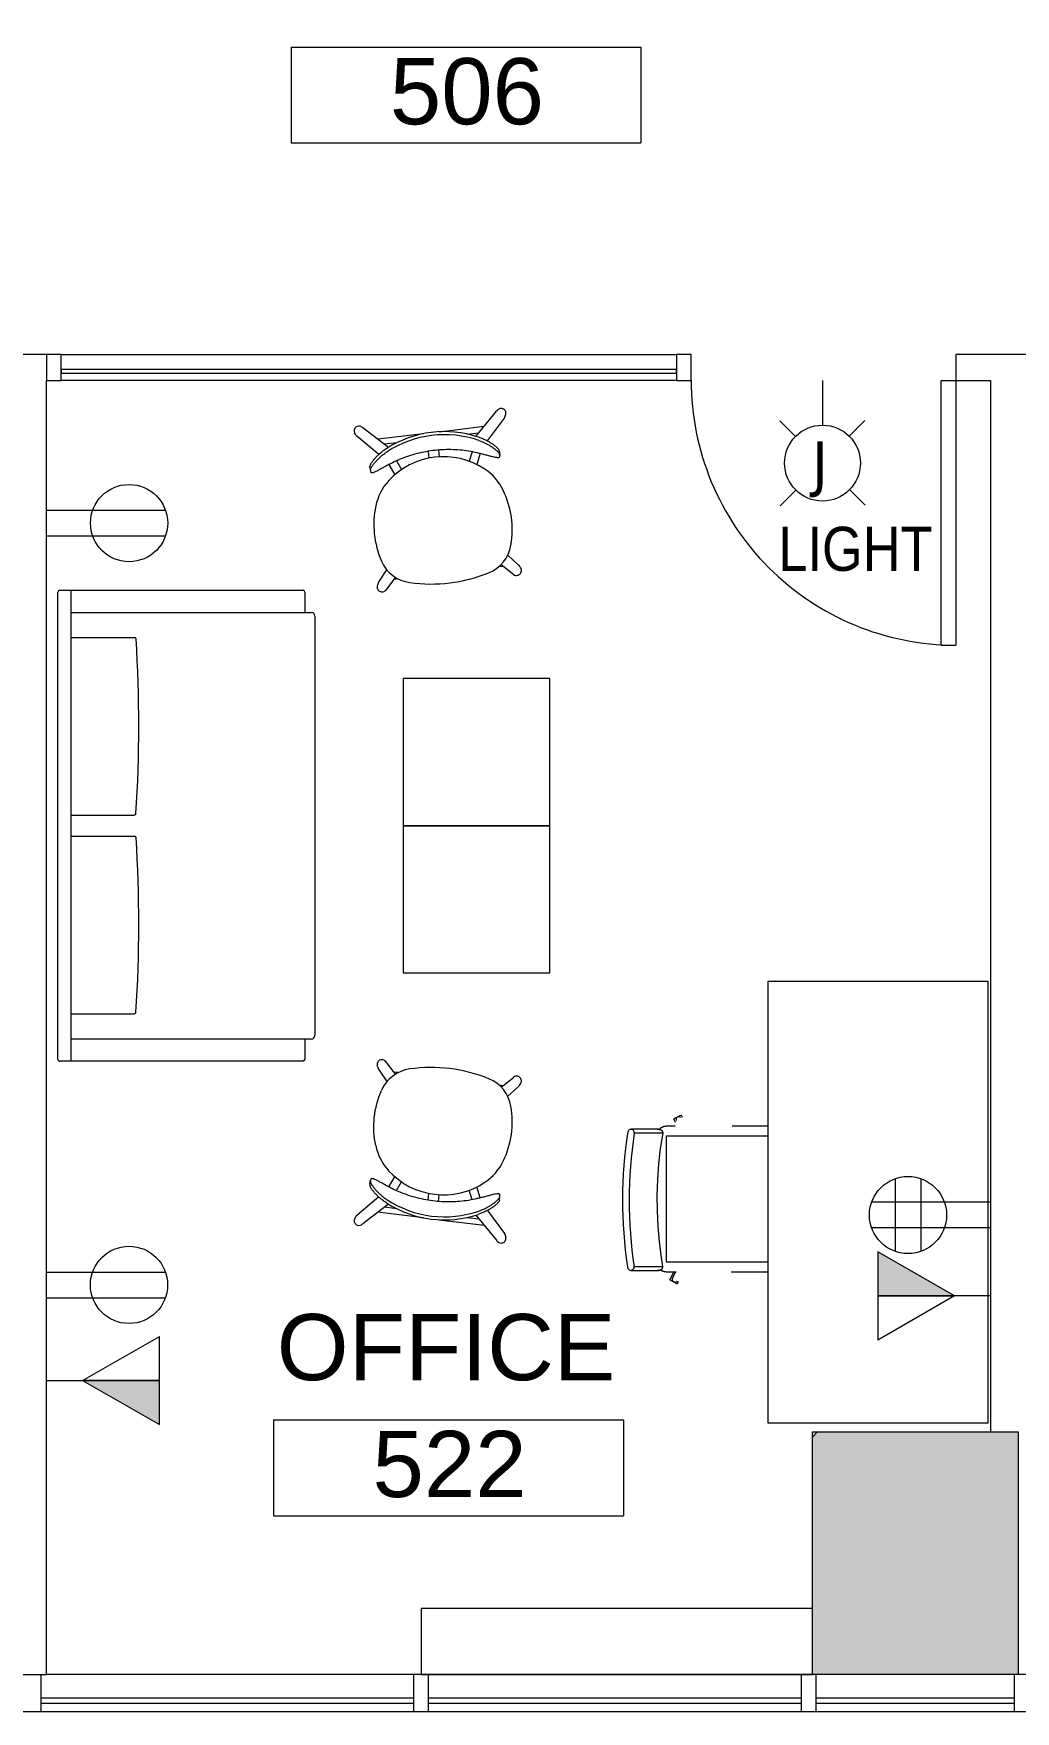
# Model space of a CAD drawing. Header units: inches. Extents: x 1 to 5284, y -575 to 1641.
# Drawn here: x 2354.5 to 2488.1, y -541 to -312.8 of the extents above; entities that cross this region are included whole.
import ezdxf

# ---------------------------------------------------------------- set-up
doc = ezdxf.new("R2010")
doc.units = ezdxf.units.IN
doc.header["$MEASUREMENT"] = 0
for name, color, linetype, lineweight in [('A-ANNO-NOTE', 131, 'Continuous', 20), ('A-AREA-IDEN', 2, 'Continuous', 20), ('A-DOOR', 31, 'Continuous', 9), ('A-DOOR-FRAM', 31, 'Continuous', 9), ('A-GLAZ', 151, 'Continuous', 9), ('A-GLAZ-EXST', 7, 'Continuous', 9), ('Bb-col', 7, 'Continuous', 9), ('Bb-cor', 7, 'Continuous', 9), ('CAD background - for revit_dwg', 8, 'Continuous', 9), ('E-ELEC-FIXT-IDEN', 2, 'Continuous', 9), ('I-FURN', 30, 'Continuous', 9), ('I-FURN-PNLS', 30, 'Continuous', 9), ('I-WALL', 2, 'Continuous', 13), ('Mullion', 7, 'Continuous', 9)]:
    doc.layers.add(name, color=color, linetype=linetype, lineweight=lineweight)
doc.styles.add('Arial', font='arial.ttf', dxfattribs={"height": 9})
doc.styles.add('Arial_2', font='arial.ttf', dxfattribs={"width": 0.85, "height": 6})
doc.styles.add('Tahoma', font='tahoma.ttf', dxfattribs={"height": 6})

# ---------------------------------------------------------------- blocks, each defined once
blk = doc.blocks.new('Single-Flush - With Sidelight - 36_ x 96_-1748048-New Construction - Tel_Data_Elec Plan')
at = {"layer": 'A-DOOR', "color": 250, "lineweight": 20}
for p, q in [((-16, 37.75), (-18, 37.75)), ((-18, 1.75), (-18, 37.75)), ((-16, 37.75), (-16, 1.75)), ((-16, 1.75), (-18, 1.75))]:
    blk.add_line(p, q, dxfattribs=at)
at = {"layer": 'A-DOOR'}
blk.add_arc((-18, 1.75), 36, 360, 90, dxfattribs=at)
at = {"layer": 'A-DOOR-FRAM', "color": 250, "lineweight": 20}
blk.add_line((105.74, -1.75), (105.74, 1.75), dxfattribs=at)
at = {"layer": 'A-GLAZ', "color": 250, "lineweight": 20}
for p, q in [((103.74, 0.75), (20, 0.75)), ((20, 0.75), (20, 0.25)), ((20, 0.25), (103.74, 0.25)), ((103.74, 0.25), (103.74, 0.75))]:
    blk.add_line(p, q, dxfattribs=at)
blk = doc.blocks.new('CGI_Bench - CGI_Bench-1733011-New Construction - Tel_Data_Elec Plan')
at = {"layer": 'I-FURN-PNLS'}
h = blk.add_hatch(dxfattribs=at)
h.set_pattern_fill('FP_3', color=256, style=0, pattern_type=2)
h.set_pattern_definition([(180, (32.04, 38.733), (-3e-15, 24), []), (90, (32.04, 38.73), (72, -4e-15), [])])
h.paths.add_polyline_path([(31.46, 41.54), (31.5, 35.78), (31.54, 35.63), (31.75, 35.42), (32.12, 35.36), (32.41, 35.48), (32.45, 35.51), (32.61, 35.78), (32.63, 35.93), (32.58, 41.74), (32.45, 41.95), (32.19, 42.1), (31.81, 42.07), (31.63, 41.95), (31.53, 41.83), (31.48, 41.61)], flags=0)
h = blk.add_hatch(dxfattribs=at)
h.set_pattern_fill('FP_4', color=256, style=0, pattern_type=2)
h.set_pattern_definition([(180, (52.487, 38.733), (-3e-15, 24), []), (90, (52.49, 38.73), (72, -4e-15), [])])
h.paths.add_polyline_path([(51.9, 41.54), (51.93, 35.85), (51.99, 35.63), (52.3, 35.38), (52.49, 35.35), (52.78, 35.42), (52.99, 35.64), (53.07, 35.93), (53.05, 41.69), (52.9, 41.95), (52.64, 42.1), (52.48, 42.12), (52.14, 41.98), (51.98, 41.83), (51.93, 41.62)], flags=0)
for p, q in [((33.23, 48.19), (33.23, 44.33)), ((51.4, 44.31), (51.4, 48.17)), ((32.54, 43.8), (32.54, 42.49)), ((33.87, 43.85), (33.87, 30)), ((50.98, 43.85), (33.87, 43.85)), ((33.87, 43.8), (33.87, 30)), ((50.93, 43.85), (33.93, 43.85)), ((50.98, 30), (50.98, 43.85)), ((50.98, 30), (50.98, 43.8)), ((52.32, 42.6), (52.32, 43.8)), ((31.44, 43.33), (30.91, 42.35)), ((31.2, 42.2), (30.91, 42.35)), ((31.44, 43.33), (32.55, 42.73)), ((31.67, 42.99), (32.54, 42.52)), ((52.85, 42.55), (53.35, 42.79)), ((53.82, 41.78), (53.35, 42.79)), ((53.82, 41.78), (53.54, 41.65)), ((32.54, 34.97), (32.54, 30)), ((52.32, 30), (52.32, 34.86)), ((12, 30), (12, 0)), ((72, 30), (12, 30)), ((72, 0), (72, 30)), ((12, 0), (72, 0))]:
    blk.add_line(p, q, dxfattribs=at)
at = {"layer": 'I-FURN-PNLS', "flags": 128}
for points in [[(32.72, 48.65), (32.72, 48.01), (32.72, 47.43), (32.72, 46.91), (32.72, 46.44), (32.72, 46.03), (32.72, 45.69), (32.72, 45.4), (32.72, 45.17), (32.72, 45), (32.72, 44.89), (32.72, 44.84), (32.72, 44.83)], [(51.91, 44.82), (51.91, 44.85), (51.91, 44.94), (51.91, 45.09), (51.91, 45.3), (51.91, 45.57), (51.91, 45.9), (51.91, 46.29), (51.91, 46.74), (51.91, 47.25), (51.91, 47.81), (51.91, 48.43), (51.91, 48.63)], [(32.79, 44.6), (32.76, 44.55), (32.73, 44.5), (32.7, 44.45), (32.68, 44.4), (32.65, 44.35), (32.63, 44.3), (32.61, 44.25), (32.6, 44.2), (32.58, 44.14), (32.57, 44.09), (32.56, 44.03), (32.55, 43.98), (32.55, 43.92), (32.54, 43.87), (32.54, 43.81), (32.54, 43.8)], [(32.72, 44.83), (32.72, 44.86), (32.72, 44.96), (32.72, 45.04)], [(33.23, 44.33), (33.21, 44.33), (33.19, 44.33), (33.17, 44.33), (33.15, 44.33), (33.13, 44.34), (33.11, 44.34), (33.09, 44.35), (33.07, 44.35), (33.05, 44.36), (33.03, 44.37), (33.01, 44.38), (32.99, 44.38), (32.98, 44.39), (32.96, 44.4), (32.94, 44.42), (32.93, 44.43), (32.91, 44.44), (32.89, 44.45), (32.88, 44.47), (32.86, 44.48), (32.85, 44.5), (32.84, 44.51), (32.82, 44.53), (32.81, 44.54), (32.8, 44.56), (32.79, 44.58), (32.78, 44.6), (32.77, 44.61), (32.76, 44.63), (32.76, 44.65), (32.75, 44.67), (32.74, 44.69), (32.74, 44.71), (32.73, 44.73), (32.73, 44.75), (32.73, 44.77), (32.72, 44.79), (32.72, 44.81), (32.72, 44.83), (32.72, 44.83)], [(51.4, 44.31), (49.3, 44.63), (47.19, 44.87), (45.07, 45.03), (42.95, 45.1), (40.83, 45.08), (38.7, 44.98), (36.59, 44.8), (34.48, 44.53), (33.23, 44.33)], [(51.91, 44.82), (51.91, 44.8), (51.9, 44.78), (51.9, 44.76), (51.9, 44.74), (51.9, 44.72), (51.89, 44.7), (51.89, 44.68), (51.88, 44.66), (51.87, 44.64), (51.87, 44.62), (51.86, 44.6), (51.85, 44.58), (51.84, 44.56), (51.83, 44.55), (51.82, 44.53), (51.81, 44.51), (51.79, 44.5), (51.78, 44.48), (51.77, 44.47), (51.75, 44.45), (51.74, 44.44), (51.72, 44.43), (51.71, 44.41), (51.69, 44.4), (51.67, 44.39), (51.66, 44.38), (51.64, 44.37), (51.62, 44.36), (51.6, 44.35), (51.58, 44.34), (51.56, 44.34), (51.54, 44.33), (51.52, 44.33), (51.5, 44.32), (51.48, 44.32), (51.46, 44.31), (51.44, 44.31), (51.42, 44.31), (51.4, 44.31), (51.4, 44.31)], [(52.32, 43.8), (52.32, 43.85), (52.31, 43.91), (52.31, 43.97), (52.3, 44.02), (52.29, 44.07), (52.28, 44.13), (52.26, 44.18), (52.25, 44.24), (52.23, 44.29), (52.21, 44.34), (52.18, 44.39), (52.16, 44.44), (52.13, 44.49), (52.1, 44.54), (52.07, 44.58), (52.04, 44.63), (52.01, 44.67), (51.97, 44.71), (51.93, 44.76), (51.9, 44.8)], [(51.91, 45.02), (51.91, 44.89), (51.91, 44.83), (51.91, 44.82)], [(31.18, 42.83), (31.15, 42.75), (31.13, 42.65), (31.14, 42.56), (31.18, 42.48), (31.23, 42.4), (31.3, 42.34)], [(31.67, 42.99), (31.59, 43.02), (31.51, 43.03), (31.43, 43.02), (31.35, 42.99), (31.28, 42.95), (31.22, 42.9), (31.18, 42.83)], [(53.58, 42.27), (53.54, 42.34), (53.48, 42.4), (53.42, 42.45), (53.34, 42.48), (53.26, 42.49), (53.18, 42.48), (53.1, 42.46)], [(53.51, 41.85), (53.56, 41.92), (53.6, 42.01), (53.62, 42.1), (53.61, 42.19), (53.58, 42.27)]]:
    blk.add_lwpolyline(points, dxfattribs=at)
at = {"layer": 'I-FURN-PNLS'}
for centre, radius, start, end in [((33.93, 43.8), 0.053, 90, 180), ((50.93, 43.8), 0.053, 0, 90), ((31.51, 42.65), 0.373, 151.6127, 165.6924), ((31.51, 42.65), 0.373, 127.5002, 151.6127), ((53.24, 42.12), 0.373, 25, 49.1125), ((53.24, 42.12), 0.373, 10.9203, 25)]:
    blk.add_arc(centre, radius, start, end, dxfattribs=at)
for centre, major_axis, ratio, start_param, end_param in [((33.23, 48.65), (0.507, 0), 0.899459, 1.570796, 4.712389), ((42.26, 1.13), (54.09, 0), 0.899459, 1.397913, 1.738627), ((42.26, 1.13), (53.09, 0), 0.899459, 1.397883, 1.741819), ((51.4, 48.63), (-0.507, 0), 0.899459, 1.570796, 4.369819), ((33.23, 45.04), (0.507, 0), 0.99468, 3.141593, 3.403392), ((51.4, 45.02), (0.507, 0), 0.99468, 6.239129, 6.428751)]:
    blk.add_ellipse(centre, major_axis=major_axis, ratio=ratio, start_param=start_param, end_param=end_param, dxfattribs=at)
blk = doc.blocks.new('FURN-SEATING-SOFA-2 _ 3 SEAT-LARGE - TWO SEAT-1742381-New Construction - Tel_Data_Elec Plan')
at = {"layer": 'I-FURN'}
for p, q in [((-46.5, -34.72), (-46.5, -1.62)), ((-46.25, -1.37), (-43.49, -1.37)), ((-43.49, -33.22), (-43.49, -0.5)), ((-42.99, 0), (14.02, 0)), ((14.52, -0.5), (14.52, -33.22)), ((14.52, -1.38), (17.28, -1.38)), ((17.53, -1.63), (17.53, -34.72)), ((-40.09, -33.22), (-40.09, -24.54)), ((-15.94, -33.22), (-15.94, -24.6)), ((-13.07, -33.22), (-13.07, -24.54)), ((11.08, -33.22), (11.08, -24.6)), ((-46.5, -33.22), (17.53, -33.22)), ((17.28, -34.97), (-46.25, -34.97))]:
    blk.add_line(p, q, dxfattribs=at)
for centre, radius, start, end in [((-46.25, -1.62), 0.25, 90, 180), ((-42.99, -0.5), 0.5, 90, 180), ((14.02, -0.5), 0.5, 360, 90), ((17.28, -1.63), 0.25, 0, 90), ((-39.88, -24.54), 0.203, 93.6013, 180), ((-28.16, -210.74), 186.77, 86.3183, 93.6013), ((-16.19, -24.6), 0.25, 0, 86.3183), ((-12.86, -24.54), 0.203, 93.6013, 180), ((-1.14, -210.74), 186.77, 86.3183, 93.6013), ((10.83, -24.6), 0.25, 0, 86.3183), ((-46.25, -34.72), 0.25, 180, 270), ((17.28, -34.72), 0.25, 270, 0)]:
    blk.add_arc(centre, radius, start, end, dxfattribs=at)
blk = doc.blocks.new('Steelcase Coalesse - Millbrae - Table - Side - 20__ D x 20__ W x 20__ H-1742382-New Construction - Tel_Data_Elec Plan')
at = {"layer": 'I-FURN'}
for p, q in [((-26.54, 0), (-46.5, 0)), ((-46.5, 0), (-46.5, -20)), ((-26.54, -20), (-26.54, 0)), ((-46.5, -20), (-26.54, -20))]:
    blk.add_line(p, q, dxfattribs=at)
blk = doc.blocks.new('JCR4_JCR5_US - JCR4-1739715-New Construction - Tel_Data_Elec Plan')
at = {"layer": 'I-FURN'}
for p, q in [((-9.81, 9.68), (-9.86, 9.79)), ((-9.51, 9.2), (-8.28, 7.79)), ((-7.26, 8.93), (-8.77, 10.49)), ((-6.92, 9.18), (-7.5, 9.18)), ((6.89, 9.18), (7.51, 9.18)), ((7.25, 8.91), (8.77, 10.48)), ((9.51, 9.19), (8.28, 7.77)), ((9.81, 9.67), (9.86, 9.77)), ((-8.87, -6.32), (-8.87, -5.78)), ((-8.87, -6.32), (-8.85, -6.53)), ((-6.24, -6.38), (-5.62, -4.95)), ((-5.18, -6.75), (-4.65, -5.53)), ((-0.68, -7.54), (-0.68, -6.63)), ((0.75, -7.54), (0.75, -6.62)), ((5.19, -6.78), (4.64, -5.52)), ((6.26, -6.41), (5.62, -4.94)), ((8.87, -6.32), (8.84, -6.53)), ((8.87, -6.32), (8.87, -5.79)), ((-7.44, -7.96), (-10.12, -10.77)), ((-5.96, -8.77), (-9.16, -11.83)), ((6.04, -8.74), (9.19, -11.82)), ((7.47, -7.93), (10.13, -10.79)), ((-10.2, -10.88), (-10.37, -11.26)), ((-1.08, -10), (-7.25, -10)), ((-4.83, -9.22), (-6.43, -9.22)), ((1.08, -10), (7.33, -10)), ((4.82, -9.22), (6.53, -9.22)), ((10.23, -10.95), (10.38, -11.28))]:
    blk.add_line(p, q, dxfattribs=at)
for centre, radius, start, end in [((-9.18, 9.99), 0.716, 137.5753, 178.4247), ((-9.38, 9.99), 0.519, 178.4247, 203), ((-8.15, 10.39), 1.8, 203, 221), ((-9.27, 10.07), 0.594, 92.4247, 137.5753), ((-9.21, 10.02), 0.651, 47.2305, 97.4172), ((-4.15, 5.08), 4.95, 105.0819, 163.4393), ((-0.01, -10.26), 20.83, 74.9181, 105.0819), ((4.12, 5.08), 4.95, 16.545, 74.9181), ((9.21, 10), 0.651, 82.5828, 132.7695), ((9.27, 10.05), 0.594, 42.4247, 87.5753), ((8.15, 10.37), 1.8, 319, 337), ((9.18, 9.97), 0.716, 1.5753, 42.4247), ((9.38, 9.98), 0.519, 337, 1.5753), ((3.02, 2.95), 12.43, 163.4393, 198.7768), ((-1.93, 1.26), 7.2, 198.7768, 229.164), ((1.9, 1.26), 7.2, 310.836, 341.2386), ((-0.01, 3.48), 10.13, 229.164, 310.836), ((-9.78, -11.47), 0.628, 160.1918, 193.8526), ((-9.71, -11.16), 0.566, 136.399, 150.171), ((9.71, -11.18), 0.567, 24.0328, 42.9577), ((9.78, -11.46), 0.628, 346.1472, 16.1794), ((-9.77, -11.47), 0.641, 193.8531, 238.0895), ((-9.63, -11.25), 0.899, 238.2879, 252.4032), ((-9.73, -11.44), 0.692, 255.3086, 325.1858), ((9.75, -11.43), 0.678, 215.4685, 284.408), ((9.65, -11.24), 0.884, 287.7331, 301.2316), ((9.77, -11.45), 0.641, 301.9103, 346.1472)]:
    blk.add_arc(centre, radius, start, end, dxfattribs=at)
for centre, major_axis, ratio, start_param, end_param in [((1.04, -13.33), (-9.82, 7.83), 0.171248, 0.054796, 0.206134), ((0.03, -12.52), (8.76, 6.98), 0.171276, 6.070534, 6.226041), ((0, 4.58), (14.23, 0.06), 0.998613, 4.250885, 5.16581), ((0, 4.56), (14.63, 0.06), 0.998476, 4.264328, 5.152632)]:
    blk.add_ellipse(centre, major_axis=major_axis, ratio=ratio, start_param=start_param, end_param=end_param, dxfattribs=at)
for points in [[(8.72, -1.05), (9.13, 0.15), (9.58, 2.7), (9.23, 5.26), (8.86, 6.49)], [(-8.84, -5.61), (-8.82, -5.57), (-8.76, -5.52), (-8.57, -5.52), (-8.29, -5.59), (-7.92, -5.72), (-7.49, -5.89), (-6.99, -6.09), (-6.44, -6.31), (-6.05, -6.46), (-5.85, -6.53)], [(6.03, -6.5), (6.22, -6.43), (6.59, -6.29), (7.11, -6.08), (7.57, -5.89), (7.98, -5.73), (8.33, -5.62), (8.59, -5.55), (8.77, -5.56), (8.83, -5.61), (8.84, -5.64)]]:
    blk.add_open_spline(points, degree=3, dxfattribs=at)
for points, knots in [([(-6.28, -8.17), (-6.45, -8.09), (-6.77, -7.92), (-7.23, -7.63), (-7.65, -7.32), (-8.02, -7.01), (-8.29, -6.76), (-8.47, -6.57), (-8.59, -6.44), (-8.69, -6.31), (-8.79, -6.16), (-8.83, -6.07), (-8.85, -6.02)], [0, 0, 0, 0, 0.125, 0.25, 0.375, 0.5, 0.625, 0.6875, 0.75, 0.8125, 0.875, 1, 1, 1, 1]), ([(-8.85, -6.53), (-8.83, -6.58), (-8.79, -6.67), (-8.69, -6.82), (-8.59, -6.94), (-8.47, -7.07), (-8.29, -7.26), (-8.02, -7.5), (-7.65, -7.8), (-7.23, -8.1), (-6.77, -8.38), (-6.45, -8.54), (-6.28, -8.62)], [0, 0, 0, 0, 0.125, 0.1875, 0.25, 0.3125, 0.375, 0.5, 0.625, 0.75, 0.875, 1, 1, 1, 1]), ([(-5.85, -6.53), (-5.49, -6.66), (-4.74, -6.91), (-3.18, -7.3), (-1.14, -7.58), (1.36, -7.57), (3.39, -7.27), (4.93, -6.88), (5.67, -6.63), (6.03, -6.5)], [0, 0, 0, 0, 0.1, 0.2, 0.4, 0.6, 0.8, 0.9, 1, 1, 1, 1]), ([(8.84, -6.02), (8.83, -6.07), (8.79, -6.16), (8.68, -6.31), (8.58, -6.44), (8.46, -6.58), (8.28, -6.77), (8.02, -7.02), (7.65, -7.33), (7.23, -7.63), (6.77, -7.92), (6.45, -8.09), (6.28, -8.17)], [0, 0, 0, 0, 0.125, 0.1875, 0.25, 0.3125, 0.375, 0.5, 0.625, 0.75, 0.875, 1, 1, 1, 1]), ([(6.28, -8.62), (6.45, -8.54), (6.77, -8.38), (7.23, -8.1), (7.65, -7.8), (8.02, -7.5), (8.28, -7.26), (8.47, -7.07), (8.58, -6.94), (8.68, -6.82), (8.79, -6.67), (8.83, -6.58), (8.84, -6.53)], [0, 0, 0, 0, 0.125, 0.25, 0.375, 0.5, 0.625, 0.6875, 0.75, 0.8125, 0.875, 1, 1, 1, 1])]:
    blk.add_open_spline(points, degree=3, knots=knots, dxfattribs=at)
blk = doc.blocks.new('JCR4_JCR5_US - JCR4-1733013-New Construction - Tel_Data_Elec Plan')
at = {"layer": 'I-FURN'}
for p, q in [((-5.96, 8.77), (-9.16, 11.83)), ((6.04, 8.74), (9.19, 11.82)), ((-10.2, 10.88), (-10.37, 11.26)), ((-7.44, 7.96), (-10.12, 10.77)), ((-1.08, 10), (-7.25, 10)), ((-4.83, 9.22), (-6.43, 9.22)), ((1.08, 10), (7.33, 10)), ((4.82, 9.22), (6.53, 9.22)), ((7.47, 7.93), (10.13, 10.79)), ((10.23, 10.95), (10.38, 11.28)), ((-0.68, 7.54), (-0.68, 6.63)), ((0.75, 7.54), (0.75, 6.62)), ((-8.87, 6.32), (-8.85, 6.53)), ((-8.87, 6.32), (-8.87, 5.78)), ((-6.24, 6.38), (-5.62, 4.95)), ((-5.18, 6.75), (-4.65, 5.53)), ((5.19, 6.78), (4.64, 5.52)), ((6.26, 6.41), (5.62, 4.94)), ((8.87, 6.32), (8.84, 6.53)), ((8.87, 6.32), (8.87, 5.79)), ((-9.51, -9.2), (-8.28, -7.79)), ((-7.26, -8.93), (-8.77, -10.49)), ((7.25, -8.91), (8.77, -10.48)), ((9.51, -9.19), (8.28, -7.77)), ((-9.81, -9.68), (-9.86, -9.79)), ((-6.92, -9.18), (-7.5, -9.18)), ((6.89, -9.18), (7.51, -9.18)), ((9.81, -9.67), (9.86, -9.77))]:
    blk.add_line(p, q, dxfattribs=at)
for centre, radius, start, end in [((-9.78, 11.47), 0.628, 166.1474, 199.8082), ((-9.77, 11.47), 0.641, 121.9105, 166.1469), ((-9.63, 11.25), 0.899, 107.5968, 121.7121), ((-9.73, 11.44), 0.692, 34.8142, 104.6914), ((9.75, 11.43), 0.678, 75.592, 144.5315), ((9.65, 11.24), 0.884, 58.7684, 72.2669), ((9.77, 11.45), 0.641, 13.8528, 58.0897), ((9.78, 11.46), 0.628, 343.8206, 13.8528), ((-9.71, 11.16), 0.566, 209.829, 223.601), ((9.71, 11.18), 0.567, 317.0423, 335.9672), ((-0.01, -3.48), 10.13, 49.164, 130.836), ((-1.93, -1.26), 7.2, 130.836, 161.2232), ((1.9, -1.26), 7.2, 18.7614, 49.164), ((3.02, -2.95), 12.43, 161.2232, 196.5607), ((-4.15, -5.08), 4.95, 196.5607, 254.9181), ((4.12, -5.08), 4.95, 285.0819, 343.455), ((-9.38, -9.99), 0.519, 157, 181.5753), ((-9.18, -9.99), 0.716, 181.5753, 222.4247), ((-8.15, -10.39), 1.8, 139, 157), ((-9.27, -10.07), 0.594, 222.4247, 267.5753), ((-9.21, -10.02), 0.651, 262.5828, 312.7695), ((-0.01, 10.26), 20.83, 254.9181, 285.0819), ((9.21, -10), 0.651, 227.2305, 277.4172), ((9.27, -10.05), 0.594, 272.4247, 317.5753), ((8.15, -10.37), 1.8, 23, 41), ((9.18, -9.97), 0.716, 317.5753, 358.4247), ((9.38, -9.98), 0.519, 358.4247, 23)]:
    blk.add_arc(centre, radius, start, end, dxfattribs=at)
for centre, major_axis, ratio, start_param, end_param in [((0, -4.56), (-14.63, 0.06), 0.998476, 4.272146, 5.16045), ((0, -4.58), (-14.23, 0.06), 0.998613, 4.258968, 5.173893), ((1.04, 13.33), (9.82, 7.83), 0.171248, 2.935459, 3.086797), ((0.03, 12.52), (-8.76, 6.98), 0.171276, 3.198737, 3.354244)]:
    blk.add_ellipse(centre, major_axis=major_axis, ratio=ratio, start_param=start_param, end_param=end_param, dxfattribs=at)
for points, knots in [([(-8.85, 6.53), (-8.83, 6.58), (-8.79, 6.67), (-8.69, 6.82), (-8.59, 6.94), (-8.47, 7.07), (-8.29, 7.26), (-8.02, 7.5), (-7.65, 7.8), (-7.23, 8.1), (-6.77, 8.38), (-6.45, 8.54), (-6.28, 8.62)], [0, 0, 0, 0, 0.125, 0.1875, 0.25, 0.3125, 0.375, 0.5, 0.625, 0.75, 0.875, 1, 1, 1, 1]), ([(-6.28, 8.17), (-6.45, 8.09), (-6.77, 7.92), (-7.23, 7.63), (-7.65, 7.32), (-8.02, 7.01), (-8.29, 6.76), (-8.47, 6.57), (-8.59, 6.44), (-8.69, 6.31), (-8.79, 6.16), (-8.83, 6.07), (-8.85, 6.02)], [0, 0, 0, 0, 0.125, 0.25, 0.375, 0.5, 0.625, 0.6875, 0.75, 0.8125, 0.875, 1, 1, 1, 1]), ([(-5.85, 6.53), (-5.49, 6.66), (-4.74, 6.91), (-3.18, 7.3), (-1.14, 7.58), (1.36, 7.57), (3.39, 7.27), (4.93, 6.88), (5.67, 6.63), (6.03, 6.5)], [0, 0, 0, 0, 0.1, 0.2, 0.4, 0.6, 0.8, 0.9, 1, 1, 1, 1]), ([(6.28, 8.62), (6.45, 8.54), (6.77, 8.38), (7.23, 8.1), (7.65, 7.8), (8.02, 7.5), (8.28, 7.26), (8.47, 7.07), (8.58, 6.94), (8.68, 6.82), (8.79, 6.67), (8.83, 6.58), (8.84, 6.53)], [0, 0, 0, 0, 0.125, 0.25, 0.375, 0.5, 0.625, 0.6875, 0.75, 0.8125, 0.875, 1, 1, 1, 1]), ([(8.84, 6.02), (8.83, 6.07), (8.79, 6.16), (8.68, 6.31), (8.58, 6.44), (8.46, 6.58), (8.28, 6.77), (8.02, 7.02), (7.65, 7.33), (7.23, 7.63), (6.77, 7.92), (6.45, 8.09), (6.28, 8.17)], [0, 0, 0, 0, 0.125, 0.1875, 0.25, 0.3125, 0.375, 0.5, 0.625, 0.75, 0.875, 1, 1, 1, 1])]:
    blk.add_open_spline(points, degree=3, knots=knots, dxfattribs=at)
for points in [[(-8.84, 5.61), (-8.82, 5.57), (-8.76, 5.52), (-8.57, 5.52), (-8.29, 5.59), (-7.92, 5.72), (-7.49, 5.89), (-6.99, 6.09), (-6.44, 6.31), (-6.05, 6.46), (-5.85, 6.53)], [(6.03, 6.5), (6.22, 6.43), (6.59, 6.29), (7.11, 6.08), (7.57, 5.89), (7.98, 5.73), (8.33, 5.62), (8.59, 5.55), (8.77, 5.56), (8.83, 5.61), (8.84, 5.64)], [(8.72, 1.05), (9.13, -0.15), (9.58, -2.7), (9.23, -5.26), (8.86, -6.49)]]:
    blk.add_open_spline(points, degree=3, dxfattribs=at)
blk = doc.blocks.new('CAD background - for revit_dwg-1564186-New Construction - Tel_Data_Elec Plan')
at = {"lineweight": 9}
h = blk.add_hatch(color=256, dxfattribs=at)
h.paths.add_polyline_path([(1469.42, 5), (1473.5, 5), (1473.5, 38), (1445.5, 38), (1445.5, 5), (1468.92, 5)], flags=0)
h.paths.add_polyline_path([(2194, 5), (2194, 33), (2166, 33), (2166, 5)], flags=0)
h.paths.add_polyline_path([(245.5, 5), (273.5, 5), (273.5, 38), (245.5, 38)], flags=0)
h.paths.add_polyline_path([(485.5, 5), (513.5, 5), (513.5, 38), (485.5, 38)], flags=0)
h.paths.add_polyline_path([(1233.5, 5), (1233.5, 38), (1205.5, 38), (1205.5, 5), (1230, 5)], flags=0)
h.paths.add_polyline_path([(1953.5, 5), (1953.5, 38), (1925.5, 38), (1925.5, 5), (1945.8, 5)], flags=0)
h.paths.add_polyline_path([(965.5, 5), (993.5, 5), (993.5, 38), (965.5, 38)], flags=0)
h.paths.add_polyline_path([(1685.5, 5), (1713.5, 5), (1713.5, 38), (1685.5, 38), (1685.5, 16.3)], flags=0)
h.paths.add_polyline_path([(725.5, 5), (753.5, 5), (753.5, 38), (725.5, 38), (725.5, 16.3)], flags=0)
h.paths.add_polyline_path([(737.41, 245), (751.5, 245), (751.5, 250), (755, 250), (755, 275.5), (726.5, 275.5), (726.5, 245), (730, 245)], flags=0)
h.paths.add_polyline_path([(2161, 245.5), (2194, 245.5), (2194, 273.5), (2161, 273.5)], flags=0)
h.paths.add_polyline_path([(5, 245.5), (38, 245.5), (38, 273.5), (5, 273.5)], flags=0)
h.paths.add_polyline_path([(1229, 246.5), (1232.5, 246.5), (1232.5, 272.25), (1208.75, 272.25), (1208.75, 246.5)], flags=0)
h.paths.add_polyline_path([(1952.5, 246.5), (1952.5, 272.5), (1891.5, 272.5), (1891.5, 246.5), (1947, 246.5)], flags=0)
h.paths.add_polyline_path([(1472.5, 246.5), (1472.5, 272.5), (1446.5, 272.5), (1446.5, 246.5), (1469, 246.5)], flags=0)
h.paths.add_polyline_path([(491.17, 246.5), (512.5, 246.5), (512.5, 272.5), (486.5, 272.5), (486.5, 246.5)], flags=0)
h.paths.add_polyline_path([(1709, 246.5), (1712.5, 246.5), (1712.5, 272.5), (1686.5, 272.5), (1686.5, 246.5), (1690, 246.5)], flags=0)
h.paths.add_polyline_path([(999, 250), (1022, 250), (1022, 272.5), (970, 272.5), (970, 250)], flags=0)
h.paths.add_polyline_path([(5, 485.5), (38, 485.5), (38, 513.5), (5, 513.5)], flags=0)
h.paths.add_polyline_path([(2194, 485.5), (2194, 513.5), (2161, 513.5), (2161, 485.5)], flags=0)
h.paths.add_polyline_path([(1945.8, 486.5), (1952.5, 486.5), (1952.5, 512.5), (1926.5, 512.5), (1926.5, 486.5), (1943.5, 486.5)], flags=0)
h.paths.add_polyline_path([(1690, 486.5), (1712.5, 486.5), (1712.5, 512.5), (1686.5, 512.5), (1686.5, 486.5)], flags=0)
h.paths.add_polyline_path([(1451.02, 486.5), (1476.77, 486.5), (1476.77, 512.5), (1450.77, 512.5), (1450.77, 486.5)], flags=0)
h.paths.add_polyline_path([(752.5, 486.5), (752.5, 512.5), (726.5, 512.5), (726.5, 486.5), (730, 486.5)], flags=0)
h.paths.add_polyline_path([(486.5, 486.5), (512.5, 486.5), (512.5, 512.5), (486.5, 512.5)], flags=0)
h.paths.add_polyline_path([(272.5, 486.5), (272.5, 512.5), (246.5, 512.5), (246.5, 486.5)], flags=0)
h.paths.add_polyline_path([(38, 725.5), (38, 753.5), (5, 753.5), (5, 725.5)], flags=0)
h.paths.add_polyline_path([(2161, 725.5), (2194, 725.5), (2194, 753.5), (2161, 753.5)], flags=0)
h.paths.add_polyline_path([(752.5, 726.5), (752.5, 752.5), (726.5, 752.5), (726.5, 726.5)], flags=0)
h.paths.add_polyline_path([(1450.77, 726.5), (1476.77, 726.5), (1476.77, 752.5), (1450.77, 752.5)], flags=0)
h.paths.add_polyline_path([(1686.5, 726.5), (1712.5, 726.5), (1712.5, 752.5), (1686.5, 752.5)], flags=0)
h.paths.add_polyline_path([(246.5, 726.5), (272.5, 726.5), (272.5, 752.5), (246.5, 752.5)], flags=0)
h.paths.add_polyline_path([(486.5, 726.5), (512.5, 726.5), (512.5, 752.5), (486.5, 752.5)], flags=0)
h.paths.add_polyline_path([(1952.5, 726.5), (1952.5, 752.5), (1926.5, 752.5), (1926.5, 726.5)], flags=0)
h.paths.add_polyline_path([(5, 965.5), (38, 965.5), (38, 993.5), (5, 993.5)], flags=0)
h.paths.add_polyline_path([(2194, 965.5), (2194, 993.5), (2161, 993.5), (2161, 965.5)], flags=0)
h.paths.add_polyline_path([(728.81, 966.5), (752.5, 966.5), (752.5, 992.5), (728.81, 992.5), (728.81, 991)], flags=0)
h.paths.add_polyline_path([(1206.5, 966.5), (1232.5, 966.5), (1232.5, 992.5), (1206.5, 992.5), (1206.5, 977.34)], flags=0)
h.paths.add_polyline_path([(1446.5, 966.5), (1472.5, 966.5), (1472.5, 992.5), (1446.5, 992.5), (1446.5, 981.01)], flags=0)
h.paths.add_polyline_path([(992.5, 966.5), (992.5, 992.5), (966.5, 992.5), (966.5, 966.5)], flags=0)
h.paths.add_polyline_path([(1712.5, 966.5), (1712.5, 992.5), (1686.5, 992.5), (1686.5, 966.5)], flags=0)
h.paths.add_polyline_path([(512.5, 966.5), (512.5, 992.5), (486.5, 992.5), (486.5, 966.5)], flags=0)
h.paths.add_polyline_path([(1952.5, 966.5), (1952.5, 992.5), (1926.5, 992.5), (1926.5, 966.5)], flags=0)
h.paths.add_polyline_path([(272.5, 966.5), (272.5, 992.5), (246.5, 992.5), (246.5, 966.5)], flags=0)
at = {"layer": 'A-GLAZ-EXST'}
for p, q in [((1340.5, 1.87), (1391.25, 1.87)), ((1340.5, 1.12), (1391.25, 1.12)), ((1393.25, 1.87), (1444, 1.87)), ((1393.25, 1.12), (1444, 1.12)), ((1446, 1.87), (1473, 1.87)), ((1446, 1.12), (1473, 1.12))]:
    blk.add_line(p, q, dxfattribs=at)
at = {"layer": 'Bb-col'}
blk.add_line((1445.5, 37.31), (1446.19, 38), dxfattribs=at)
at = {"layer": 'Bb-col', "flags": 128}
for points in [[(1445.5, 5), (1445.5, 38), (1469.75, 38)], [(1473.25, 38), (1473.5, 38), (1473.5, 5), (1445.5, 5)]]:
    blk.add_lwpolyline(points, dxfattribs=at)
at = {"layer": 'Bb-cor'}
blk.add_line((1577.75, 5), (1341.25, 5), dxfattribs=at)
at = {"layer": 'Bb-cor', "flags": 128}
blk.add_lwpolyline([(0, 1074.28), (0, 0), (2199, 0), (2199, 1074.28)], dxfattribs=at)
blk.add_lwpolyline([(1392.25, 14), (1392.25, 5), (1445.5, 5), (1445.5, 14)], close=True, dxfattribs=at)
at = {"layer": 'Mullion'}
for p, q in [((1340.5, 5), (1340.5, 0)), ((1391.25, 0), (1391.25, 5)), ((1393.25, 0), (1393.25, 5)), ((1444, 0), (1444, 5)), ((1446, 0), (1446, 5)), ((1473, 0), (1473, 5))]:
    blk.add_line(p, q, dxfattribs=at)
blk = doc.blocks.new('FORM Room Tag - Name _ Number-61107-New Construction - Tel_Data_Elec Plan')
at = {"layer": 'A-AREA-IDEN'}
for p, q in [((-0.2444, -0.0231), (-0.2444, -0.1589)), ((-0.2444, -0.0231), (0.2515, -0.0231)), ((0.2515, -0.0231), (0.2515, -0.1589)), ((-0.2444, -0.1589), (0.2515, -0.1589))]:
    blk.add_line(p, q, dxfattribs=at)

msp = doc.modelspace()

# ---------------------------------------------------------------- hatches: boundary and pattern name
at = {"layer": 'A-ANNO-NOTE', "lineweight": 9}
for points in [[(2479.81, -484.51), (2469.35, -478.51), (2469.35, -484.51)], [(2371.6, -502.01), (2371.6, -496.01), (2361.14, -496.01)]]:
    msp.add_hatch(color=256, dxfattribs=at).paths.add_polyline_path(points, flags=0)

# ---------------------------------------------------------------- linework, layer by layer
at = {"layer": 'A-ANNO-NOTE'}
for p, q in [((2461.84, -360.01), (2461.84, -366.1)), ((2458.16, -367.65), (2456.03, -365.52)), ((2465.45, -367.58), (2467.58, -365.45)), ((2458.22, -374.94), (2456.1, -377.06)), ((2465.52, -374.87), (2467.64, -377)), ((2356.23, -377.68), (2372.43, -377.68)), ((2356.23, -381.16), (2372.43, -381.16)), ((2471.74, -468.56), (2471.74, -478.47)), ((2475.22, -468.56), (2475.22, -478.47)), ((2484.72, -471.77), (2468.53, -471.77)), ((2484.72, -475.26), (2468.53, -475.26)), ((2469.35, -478.51), (2469.35, -484.51)), ((2479.81, -484.51), (2469.35, -478.51)), ((2469.35, -478.51), (2469.35, -490.51)), ((2479.81, -484.51), (2469.35, -478.51)), ((2356.22, -481.27), (2372.42, -481.27)), ((2356.22, -484.76), (2372.42, -484.76)), ((2469.35, -484.51), (2479.81, -484.51)), ((2484.72, -484.51), (2469.35, -484.51)), ((2479.81, -484.51), (2469.35, -490.51)), ((2361.14, -496.01), (2371.6, -490.01)), ((2371.6, -502.01), (2371.6, -490.01)), ((2356.22, -496.01), (2371.6, -496.01)), ((2371.6, -496.01), (2361.14, -496.01)), ((2361.14, -496.01), (2371.6, -502.01)), ((2361.14, -496.01), (2371.6, -502.01)), ((2371.6, -502.01), (2371.6, -496.01))]:
    msp.add_line(p, q, dxfattribs=at)
for centre, radius in [((2461.84, -371.26), 5.16), ((2367.48, -379.42), 5.25), ((2473.48, -473.51), 5.25), ((2367.47, -483.01), 5.25)]:
    msp.add_circle(centre, radius, dxfattribs=at)
at = {"layer": 'I-WALL', "color": 250, "lineweight": 20}
for p, q in [((2358.24, -356.51), (2350.54, -356.51)), ((2358.24, -360.01), (2358.24, -356.51)), ((2443.97, -356.51), (2441.97, -356.51)), ((2441.97, -356.51), (2441.97, -360.01)), ((2443.97, -360.01), (2443.97, -356.51)), ((2492.83, -356.51), (2479.97, -356.51)), ((2479.97, -356.51), (2479.97, -360.01)), ((2356.22, -360.01), (2358.24, -360.01)), ((2356.22, -536.01), (2356.22, -360.01)), ((2441.97, -360.01), (2443.97, -360.01)), ((2479.97, -360.01), (2484.72, -360.01)), ((2484.72, -360.01), (2484.72, -503.01)), ((2484.72, -503.01), (2488.22, -503.01)), ((2352.72, -536.01), (2356.22, -536.01))]:
    msp.add_line(p, q, dxfattribs=at)
at = {"layer": 'I-WALL'}
for p, q in [((2358.24, -356.51), (2441.97, -356.51)), ((2441.97, -360.01), (2358.24, -360.01))]:
    msp.add_line(p, q, dxfattribs=at)

# ---------------------------------------------------------------- block references
at = {"layer": 'A-AREA-IDEN', "xscale": 95.99999999999994, "yscale": 95.99999999999994, "zscale": 95.99999999999994}
for p in [(2412.98, -312.47), (2410.61, -499.15)]:
    msp.add_blockref('FORM Room Tag - Name _ Number-61107-New Construction - Tel_Data_Elec Plan', p, dxfattribs=at)
at = {"layer": 'A-DOOR', "lineweight": 13, "rotation": 180}
msp.add_blockref('Single-Flush - With Sidelight - 36_ x 96_-1748048-New Construction - Tel_Data_Elec Plan', (2461.97, -358.26), dxfattribs=at)
at = {"layer": 'CAD background - for revit_dwg', "color": 7}
msp.add_blockref('CAD background - for revit_dwg-1564186-New Construction - Tel_Data_Elec Plan', (1014.97, -541.01), dxfattribs=at)
at = {"layer": 'I-FURN'}
for name, p, rotation in [('JCR4_JCR5_US - JCR4-1739715-New Construction - Tel_Data_Elec Plan', (2409.83, -377.06), 186.9999999999995), ('FURN-SEATING-SOFA-2 _ 3 SEAT-LARGE - TWO SEAT-1742381-New Construction - Tel_Data_Elec Plan', (2392.77, -435.06), 270.0000000000001), ('JCR4_JCR5_US - JCR4-1733013-New Construction - Tel_Data_Elec Plan', (2409.83, -464.09), 173.0000000000006)]:
    msp.add_blockref(name, p, dxfattribs=dict(at, rotation=rotation))
for p in [(2451.28, -400.57), (2451.28, -420.57)]:
    msp.add_blockref('Steelcase Coalesse - Millbrae - Table - Side - 20__ D x 20__ W x 20__ H-1742382-New Construction - Tel_Data_Elec Plan', p, dxfattribs=at)
at = {"layer": 'I-FURN-PNLS', "rotation": 90.00000000000053}
msp.add_blockref('CGI_Bench - CGI_Bench-1733011-New Construction - Tel_Data_Elec Plan', (2484.4, -513.76), dxfattribs=at)

# ---------------------------------------------------------------- texts
at = {"layer": 'A-ANNO-NOTE', "lineweight": 9, "insert": (2460.46, -368.28), "char_height": 6, "width": 3.939, "attachment_point": 1, "style": 'Tahoma'}
msp.add_mtext('J', dxfattribs=at)
at = {"layer": 'A-AREA-IDEN', "lineweight": 9, "char_height": 9, "attachment_point": 2, "line_spacing_factor": 0.941778, "style": 'Arial'}
for s, insert, width in [('506', (2413.45, -316.19), 25.1225), ('OFFICE', (2410.62, -486.97), 54.9831), ('522', (2411.09, -502.86), 25.1225)]:
    msp.add_mtext(s, dxfattribs=dict(at, insert=insert, width=width))
at = {"layer": 'E-ELEC-FIXT-IDEN', "insert": (2466.32, -379.92), "char_height": 6, "width": 24.8287, "attachment_point": 2, "line_spacing_factor": 0.941778, "style": 'Arial_2'}
msp.add_mtext('LIGHT', dxfattribs=at)

doc.saveas('drawing.dxf')
